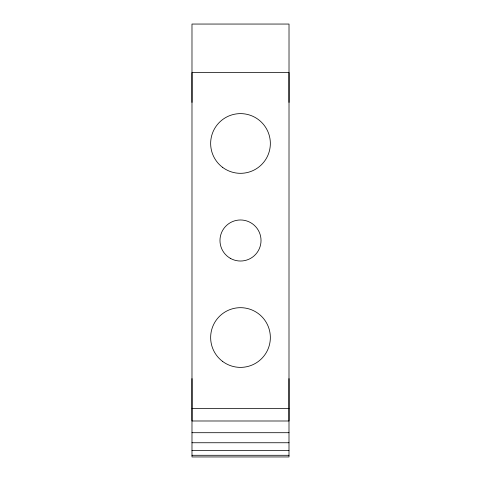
<?xml version="1.0" encoding="UTF-8"?>
<svg xmlns="http://www.w3.org/2000/svg" width="481" height="481" viewBox="0 0 481 481"><rect width="100%" height="100%" fill="white"/><g stroke="black" fill="none" stroke-linecap="round" stroke-linejoin="round"><path stroke-width="0.72" d="M191.985 408.603L191.985 420.989L288.997 421.001L289.015 72.565L191.985 72.565L191.985 408.447L288.997 408.447M191.985 432.702L288.997 432.702M191.985 442.748L288.997 442.748M191.985 450.457L288.997 450.457M191.985 455.297L288.997 455.297M289.015 102.423L289.015 24.05L191.985 24.05L191.985 102.423M288.997 378.607L288.997 456.95L191.985 456.95L191.985 378.607M222.565 167.34A29.858 29.858 0 0 0 270.136 147.072A29.858 29.858 0 0 0 228.8 116.005A29.858 29.858 0 0 0 222.565 167.34M222.565 361.399A29.858 29.858 0 0 0 270.136 341.131A29.858 29.858 0 0 0 228.8 310.065A29.858 29.858 0 0 0 222.565 361.399M230.237 258.279A20.527 20.527 0 0 0 261.027 240.5A20.527 20.527 0 0 0 230.237 222.727A20.527 20.527 0 0 0 230.237 258.279"/></g></svg>
